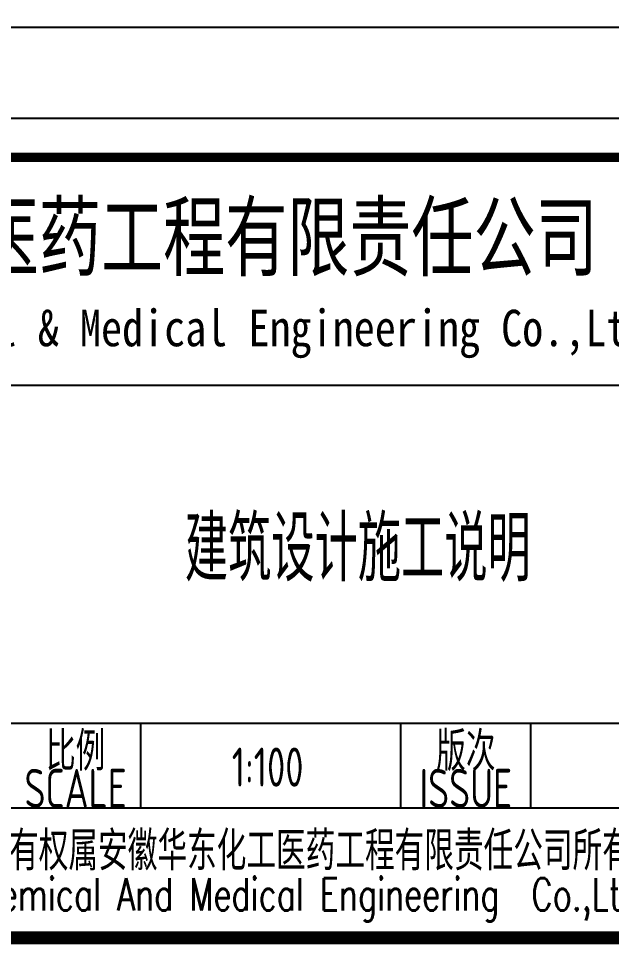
# Model space of a CAD drawing. Extents: x 5191187 to 5306989, y -468291 to -238224.
# Drawn here: x 5289207 to 5293765, y -358834 to -351717 of the extents above; entities that cross this region are included whole.
import ezdxf
from ezdxf.enums import TextEntityAlignment as Align

# ---------------------------------------------------------------- set-up
doc = ezdxf.new("R2010")
doc.units = 0
doc.header["$LTSCALE"] = 1000
doc.header["$MEASUREMENT"] = 0
doc.layers.get('0').update_dxf_attribs({"linetype": 'CONTINUOUS'})
doc.layers.add('PUB_TITLE', color=4, linetype='CONTINUOUS')
doc.layers.add('图层线', color=8, linetype='CONTINUOUS')
doc.styles.add('AHD', font='sceie.shx', dxfattribs={"width": 0.7, "bigfont": 'sceic.shx'})
doc.styles.add('ECEC_TQ', font='txt_l.shx', dxfattribs={"bigfont": 'hztxt_l.shx'})
doc.styles.add('sceie', font='sceie.shx', dxfattribs={"bigfont": 'sceic.shx'})
doc.styles.add('宋体', font='', dxfattribs={"width": 0.7})
doc.styles.get('宋体').set_extended_font_data('SimSun')

msp = doc.modelspace()

# ---------------------------------------------------------------- linework, layer by layer
for p, q in [((5283645.9, -354533.9), (5294645.9, -354533.9)), ((5289145.9, -357133.9), (5301645.9, -357133.9)), ((5290145.9, -357783.9), (5290145.9, -357133.9)), ((5292145.9, -357783.9), (5292145.9, -357133.9)), ((5293145.9, -357783.9), (5293145.9, -357133.9)), ((5283645.9, -357783.9), (5301645.9, -357783.9)), ((5283645.9, -358783.9), (5301645.9, -358783.9))]:
    msp.add_line(p, q)
at = {"const_width": 70}
msp.add_lwpolyline([(5301645.9, -352783.9), (5283645.9, -352783.9)], dxfattribs=at)
at = {"layer": 'PUB_TITLE', "const_width": 100}
msp.add_lwpolyline([(5221045.9, -358783.9), (5301645.9, -358783.9), (5301645.9, -301383.9), (5221045.9, -301383.9)], close=True, dxfattribs=at)
at = {"layer": '图层线'}
for p, q in [((5221045.9, -351783.9), (5301645.9, -351783.9)), ((5221045.9, -352483.9), (5301645.9, -352483.9))]:
    msp.add_line(p, q, dxfattribs=at)

# ---------------------------------------------------------------- texts
for s, height, style, width, p in [('安徽华东化工医药工程有限责任公司', 500, '宋体', 0.7, (5289840.8, -353383.9)), ('Anhui Huadong Chemical & Medical Engineering Co.,Ltd', 280, '宋体', 0.85, (5289840.8, -354133.9)), ('建筑设计施工说明', 500, 'AHD', 0.7, (5291814.8, -355767.9)), ('比例', 300, 'sceie', 0.8, (5289645.9, -357333.9)), ('版次', 300, 'sceie', 0.8, (5292645.9, -357333.9)), ('1:100', 300, 'sceie', 0.8, (5291121.8, -357470.8)), ('SCALE', 300, 'sceie', 0.8, (5289645.9, -357633.9)), ('ISSUE', 300, 'sceie', 0.8, (5292645.9, -357633.9)), ('本文件专有权属安徽华东化工医药工程有限责任公司所有,未经许可不得复制或转让给第三方', 300, 'sceie', 0.8, (5292817, -358132.8)), ('The proprietary right of this document belongs to Anhui Huadong Chemical And Medical Engineering  Co.,Ltd.  and any replication or transfer to the 3rd. side is forbidden without its permission. ', 250, 'ECEC_TQ', 0.72, (5292645.9, -358483.9))]:
    msp.add_text(s, height=height, dxfattribs=dict(style=style, width=width)).set_placement(p, align=Align.MIDDLE)

doc.saveas('drawing.dxf')
